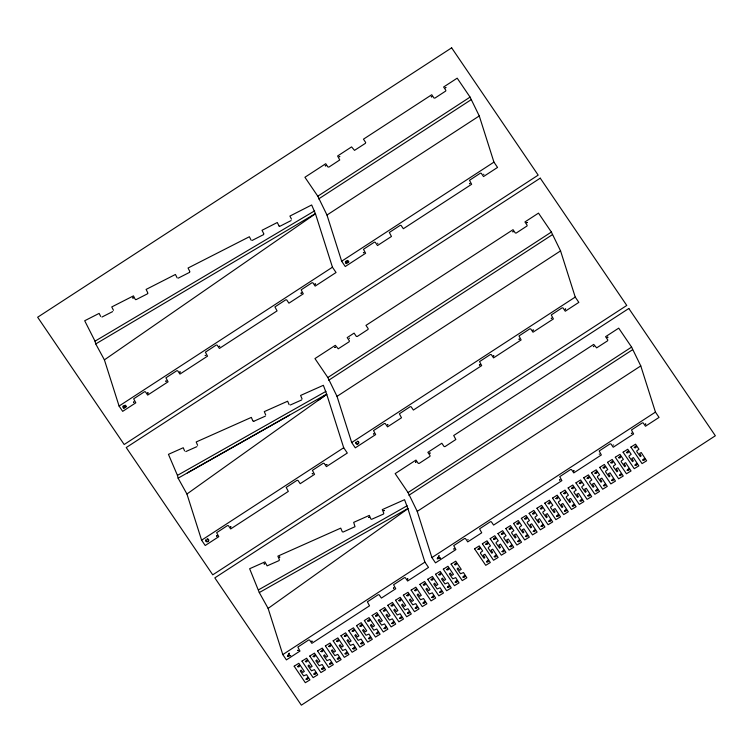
<?xml version="1.0" encoding="UTF-8"?>
<svg xmlns="http://www.w3.org/2000/svg" width="753" height="753" viewBox="0 0 753 753"><rect width="100%" height="100%" fill="white"/><g stroke="black" fill="none" stroke-linecap="round" stroke-linejoin="round"><path stroke-width="1.13" d="M147.899 293.19L147.72 293.632M263.832 234.042L263.484 234.644M377.488 243.285L377.902 243.37M469.505 183.412L469.59 183.901L469.91 183.468M189.69 272.219L189.803 271.475M518.996 339.057L519.071 339.547L519.391 339.114M565.258 308.946L565.343 309.445L565.663 309.012M645.472 423.977L645.556 424.466L645.876 424.043M287.674 655.901L288.578 654.762L289.133 655.581L288.154 655.835A4.132 3.737 -27.9 0 0 287.552 656.042M437.455 558.462L438.406 557.258L438.971 558.086L437.992 558.331A4.132 3.737 -27.9 0 0 437.389 558.538M387.522 424.598L387.607 425.097L387.927 424.664M532.992 329.946L533.077 330.445L533.388 330.012M613.206 444.976L613.62 445.051M607.577 337.372L607.417 337.589M317.992 400.521L326.727 394.299L343.707 447.734L347.312 453.033L326.425 466.625L324.166 463.34L323.225 463.274L312.42 470.371L314.547 474.362L300.202 483.69L297.943 480.395L297.002 480.339L286.196 487.436L288.324 491.417L230.663 528.935L228.413 525.65L227.472 525.585L216.657 532.682L218.784 536.673L205.211 545.501L201.606 540.193L186.932 494.006L326.736 394.299L323.357 385.301L300.588 395.447L302.094 398.968M268.124 608.405L407.919 508.689L404.549 499.691L382.27 509.621L383.832 513.292L383.371 514.111L371.606 519.325L370.871 518.996L369.328 515.391L353.684 522.366L355.011 526.695L343.217 532.004L342.314 531.797L340.733 528.135L277.876 556.147L279.429 559.818L278.968 560.637L267.136 565.861L264.924 561.917L249.638 568.731L259.296 592.564L268.124 608.405L282.799 654.592L286.404 659.892L299.976 651.063L297.849 647.072L308.655 639.984L309.596 640.041L311.855 643.335L369.507 605.817L367.379 601.826L378.194 594.738L379.136 594.795L381.385 598.089L395.739 588.752L393.603 584.761L404.417 577.673L405.359 577.73L407.608 581.024L428.504 567.423L424.899 562.124L407.919 508.689M483.501 174.301L483.925 174.404M467.745 539.628L468.159 539.732M599.209 454.087L599.633 454.191M315.469 213.777L332.45 267.211L336.054 272.511L315.159 286.112L312.909 282.817L311.968 282.761L301.153 289.849L303.28 293.839L288.936 303.177L286.686 299.882L285.745 299.826L274.93 306.913L277.057 310.904L219.396 348.423L217.146 345.128L216.205 345.072L205.39 352.159L207.527 356.15L179.948 374.09L177.699 370.796L176.757 370.74L165.942 377.827L168.07 381.818L147.682 395.09L145.433 391.795L144.491 391.739L133.676 398.826L135.804 402.817L122.683 411.354L119.078 406.046L104.403 359.859L315.469 213.777L311.657 204.976L289.914 216.064L291.458 219.114M317.794 196.204L470.07 97.118L457.193 78.171L443.621 87.009L445.823 90.256L445.71 91.047L434.942 98.088L434.001 98.031L431.742 94.737L363.454 139.173L365.685 142.486L365.374 143.352L354.512 150.365L351.576 146.901L337.608 155.993L339.735 159.975L328.929 167.072L327.941 166.968L325.729 163.721L304.918 177.266L317.794 196.204L326.981 215.029L341.655 261.216L345.26 266.524L365.619 253.272L363.492 249.29L374.297 242.193L375.239 242.25L377.498 245.544L391.466 236.461L389.339 232.47L400.144 225.382L401.085 225.439L403.344 228.733L471.632 184.287L469.505 180.306L480.32 173.209L481.261 173.265L483.511 176.56L497.545 167.43L493.94 162.13L479.266 115.943L470.07 97.118M318.651 198.924L470.936 99.838M326.981 215.029L479.266 115.943M119.078 406.046L332.45 267.211M341.655 261.216L493.94 162.13M327.828 377.526L551.375 232.065L538.499 213.118L524.926 221.956L527.128 225.203L527.006 225.994L516.238 233.035L515.297 232.978L513.047 229.684L365.967 325.39L368.17 328.637L368.048 329.428L357.28 336.469L356.338 336.412L354.089 333.118L347.189 337.608L349.42 340.911L349.11 341.787L338.248 348.799L335.311 345.335L314.952 358.579L327.828 377.526L337.015 396.351L351.689 442.538L355.294 447.837L375.653 434.594L373.526 430.603L384.341 423.515L385.282 423.572L387.531 426.866L401.5 417.774L399.372 413.792L410.187 406.695L411.129 406.752L413.378 410.046L481.675 365.61L479.539 361.619L490.354 354.531L491.295 354.588L493.554 357.882L521.123 339.942L518.996 335.951L529.801 328.854L530.743 328.92L533.002 332.205L553.389 318.943L551.262 314.952L562.067 307.864L563.018 307.921L565.268 311.215L578.841 302.377L575.236 297.077L560.561 250.89L551.375 232.065M328.694 380.246L552.231 234.785M337.015 396.351L560.561 250.89M201.606 540.193L343.707 447.734M351.689 442.538L575.236 297.077M408.041 492.556L631.588 347.095L618.712 328.148L605.591 336.685L607.822 339.989L607.511 340.864L596.649 347.877L593.712 344.413L453.701 435.516L455.838 439.507L445.023 446.595L444.082 446.538L441.823 443.244L427.855 452.337L430.067 455.584L429.944 456.384L419.176 463.415L418.235 463.359L415.985 460.064L395.165 473.609L408.041 492.556L417.228 511.381L431.902 557.568L435.507 562.868L455.876 549.615L453.739 545.633L464.554 538.536L465.495 538.593L467.745 541.887L481.713 532.804L479.586 528.813L490.401 521.725L491.342 521.782L493.591 525.076L561.889 480.63L559.761 476.649L570.567 469.552L571.508 469.608L573.767 472.903L601.336 454.963L599.209 450.981L610.015 443.884L610.956 443.941L613.215 447.235L633.602 433.963L631.475 429.982L642.29 422.885L643.231 422.951L645.481 426.236L659.054 417.407L655.449 412.098L640.775 365.92L631.588 347.095M408.907 495.267L632.454 349.806M417.228 511.381L640.775 365.92M282.799 654.592L424.899 562.124M431.902 557.568L655.449 412.098M363.765 252.848L363.36 252.575L363.887 252.453M513.057 231.943L512.624 231.679L513.151 231.557M349.298 338.502L349.383 338.069M551.544 318.519L551.13 318.237L551.657 318.124M373.808 434.17L373.394 433.888L373.93 433.775M593.703 346.691L593.289 346.408L593.816 346.295M429.991 453.221L429.587 452.873L430.123 452.986M631.776 433.53L631.343 433.267L631.871 433.144M454.021 549.191L453.607 548.918L454.144 548.796M104.403 359.859L95.744 343.933L95.019 341.165L314.622 210.859M95.744 343.933L315.356 213.617M186.932 494.006L178.113 478.164L177.444 475.388L325.955 391.362M178.113 478.164L326.614 394.139M187.393 472.922L289.491 415.157M258.637 589.778L407.147 505.752M259.296 592.564L407.806 508.539M101.956 317.051L112.649 311.601M136.604 299.374L147.249 293.943M178.179 278.168L189.295 272.501M252.133 240.452L263.258 234.776M280.116 226.173L291.072 220.582M185.803 451.584L196.9 446.642M253.977 421.2L265.357 416.136M290.329 405.001L301.642 399.956M253.742 421.304L252.876 420.993M136.029 299.647L135.578 299.647M279.57 226.314L279.09 226.06M445.814 87.47L445.371 87.847L445.851 87.508M124.094 406.479L124.725 407.307L123.897 407.844L123.379 407.015M346.596 261.818L347.142 262.581L346.324 263.108L345.796 262.27M527.147 222.455L526.629 222.728L527.185 222.54M347.924 261.075L348.394 261.762L347.462 262.373L346.879 261.366M125.506 405.801L125.977 406.498L125.045 407.1L124.452 406.083M345.608 262.731L346.22 263.644L348.94 261.875L347.594 260.397L346.559 261.442M278.996 225.9L277.283 222.512L262.016 230.296L263.71 233.637M251.097 240.132L249.384 236.743L188.052 268.03L189.624 271.136M177.115 277.819L175.421 274.469L146.091 289.434L147.663 292.541M135.116 299.157L133.46 295.882L111.764 306.942L113.468 310.302M100.667 316.42L99.132 313.389L84.694 320.75L95.019 341.165M289.105 404.653L287.637 401.217L264.284 411.627L265.715 414.95M252.707 420.598L251.342 417.397L196.194 441.973L197.625 445.334M184.57 450.859L183.243 447.743L168.446 454.341L177.444 475.388M124.123 406.14L125.196 405.133L126.513 406.611L123.803 408.371L123.181 407.467A0.941 0.857 -27.9 0 1 124.254 405.933M357.317 441.569A1.205 1.082 -27.9 0 1 358.475 442.717A1.205 1.082 -27.9 0 1 357.054 443.79A1.205 1.082 -27.9 0 1 356.188 442.425M357.176 441.286A1.572 1.421 -27.9 0 1 358.852 442.745A1.572 1.421 -27.9 0 1 356.875 444.148A1.572 1.421 -27.9 0 1 355.962 442.152M207.235 539.233A1.205 1.082 -27.9 0 1 208.393 540.372A1.205 1.082 -27.9 0 1 206.971 541.445A1.205 1.082 -27.9 0 1 206.106 540.089M207.084 538.95A1.572 1.421 -27.9 0 1 208.769 540.4A1.572 1.421 -27.9 0 1 206.793 541.802A1.572 1.421 -27.9 0 1 205.87 539.807M345.636 262.693A0.941 0.857 -27.9 0 1 346.672 261.197M132.773 297.915L133.356 297.877L132.773 297.915M264.124 563.922L264.698 563.941L264.134 563.865M279.382 557.126L279.965 557.135L279.401 557.069M368.518 517.396L369.102 517.358L368.518 517.396M383.776 510.6L384.359 510.581L383.785 510.572M133.545 402.14L134.119 402.14L133.545 402.111M147.541 393.028L148.115 393L147.541 393.028M165.811 381.14L166.385 381.14L165.811 381.112M179.807 372.038L180.381 372.067L179.816 371.982M205.258 355.472L205.833 355.472L205.268 355.444M219.255 346.361L219.829 346.361L219.264 346.333M216.525 535.995L217.099 535.967L216.525 535.995M230.522 526.884L231.096 526.912L230.531 526.827M301.021 293.162L301.595 293.133L301.021 293.162M325.296 165.745L325.88 165.745L325.296 165.745M315.018 284.05L315.592 284.05L315.018 284.022M339.302 156.633L339.876 156.633L339.302 156.605M294.178 666.217L305.332 682.707L309.925 679.903L306.593 674.679L303.628 675.846L300.231 670.951L301.087 670.076L302.847 672.42L304.325 671.441L298.837 663.289L294.188 666.17M312.279 473.684L312.853 473.712L312.297 473.628M297.708 650.385L298.292 650.385L297.717 650.357M297.567 666.659C300.071 668.485 300.4 662.612 297.586 666.584M301.981 661.143L313.126 677.634L317.719 674.829L314.387 669.605L311.488 670.81L308.033 665.878L308.881 665.003L310.65 667.346L312.119 666.367L306.631 658.216L301.991 661.096M305.37 661.586C307.723 663.487 308.306 657.454 305.379 661.548M334.878 347.359L335.462 347.359L334.887 347.331M306.066 679.159C308.523 680.985 308.909 675.13 306.076 679.121M326.275 464.573L326.858 464.545L326.275 464.573M309.775 656.07L320.929 672.561L325.512 669.756L322.19 664.532L319.216 665.699L315.827 660.805L316.684 659.929L318.444 662.273L319.912 661.294L314.434 653.143L309.775 656.051M311.704 641.274L312.288 641.311L311.723 641.227M313.163 656.512C315.648 658.386 315.987 652.427 313.173 656.475M313.869 674.086C316.58 675.865 316.486 670.057 313.888 674.01M317.568 650.997L328.722 667.487L333.315 664.683L329.955 659.43L327.018 660.626L323.621 655.731L324.477 654.856L326.237 657.2L327.715 656.221L322.246 648.079L317.587 650.95M320.966 651.439C323.319 653.388 323.95 647.288 320.966 651.439M321.663 669.012C324.035 670.914 324.59 664.908 321.682 668.937M325.371 645.923L336.516 662.414L341.109 659.609L337.777 654.385L334.878 655.59L331.424 650.658L332.271 649.783L334.04 652.126L335.509 651.147L330.059 643.024L325.371 645.905M328.76 646.366C331.056 648.267 331.753 642.3 328.76 646.366M329.456 663.939C331.857 665.765 332.374 659.939 329.466 663.901M333.165 640.85L344.319 657.341L348.912 654.536L345.542 649.284L342.671 650.517L339.217 645.585L340.074 644.709L341.834 647.053L343.302 646.074L337.824 637.913L333.174 640.822M336.553 641.292C339.001 643.241 339.443 637.123 336.553 641.292M337.259 658.866C339.688 660.823 340.168 654.715 337.259 658.866M340.958 635.777L352.112 652.267L356.706 649.462L353.364 644.22L350.409 645.406L347.011 640.511L347.867 639.636L349.637 641.98L351.105 641.001L345.599 632.831L340.958 635.777M344.356 636.219C346.672 638.092 347.321 632.172 344.356 636.181M345.053 653.792C347.641 655.665 347.782 649.679 345.053 653.792M348.761 630.703L359.906 647.194L364.499 644.389L361.139 639.137L358.202 640.332L354.814 635.438L355.661 634.563L357.43 636.906L358.899 635.927L353.449 627.804L348.761 630.703M352.15 631.146C354.409 633.047 355.152 627.08 352.169 631.07M352.856 648.719C355.294 650.648 355.736 644.577 352.856 648.719M356.555 625.63L367.709 642.121L372.302 639.316L368.951 634.073L366.005 635.259L362.607 630.365L363.464 629.489L365.224 631.833L366.702 630.854L361.195 622.684L356.555 625.63M359.943 626.072C362.409 627.946 362.795 621.969 359.962 625.997M360.649 643.646C362.946 645.556 363.633 639.551 360.649 643.646M364.358 620.557L375.502 637.047L380.096 634.242L376.764 629.019L373.799 630.186L370.41 625.282L371.257 624.416L373.027 626.75L374.495 625.781L369.008 617.62L364.367 620.51M367.746 620.999C370.363 622.806 370.448 616.952 367.756 620.961M368.443 638.572C370.843 640.492 371.342 634.459 368.452 638.535M372.151 615.483L383.305 631.974L387.889 629.169L384.548 623.926L381.592 625.112L378.204 620.208L379.06 619.342L380.82 621.677L382.289 620.707L376.82 612.565L372.151 615.455M375.54 615.926C377.893 617.855 378.533 611.765 375.549 615.888M376.246 633.499C378.759 635.4 379.07 629.357 376.265 633.424M379.945 610.41L391.099 626.901L395.692 624.096L392.36 618.872L389.452 620.067L385.997 615.135L386.854 614.269L388.614 616.603L390.092 615.634L384.623 607.492L379.964 610.363M383.343 610.852C385.988 612.678 386.035 606.805 383.343 610.852M431.318 96.761L431.893 96.761L431.318 96.732M384.039 628.426C386.543 630.252 386.863 624.378 384.058 628.35M387.748 605.337L398.892 621.827L403.486 619.022L400.154 613.799L397.255 614.994L393.8 610.062L394.647 609.196L396.417 611.53L397.885 610.551L392.417 602.419L387.757 605.29M391.136 605.779C393.875 607.567 393.734 601.713 391.136 605.779M393.471 588.074L394.045 588.074L393.471 588.046M391.833 623.352C394.196 625.254 394.77 619.22 391.842 623.315M395.541 600.263L406.695 616.754L411.289 613.949L407.957 608.725L404.992 609.892L401.594 604.988L402.45 604.122L404.21 606.457L405.679 605.478L400.201 597.327L395.541 600.235M398.93 600.706C401.443 602.645 401.716 596.527 398.93 600.706M399.636 618.279C402.158 620.152 402.422 614.213 399.645 618.241M403.335 595.19L414.489 611.681L419.082 608.876L415.741 603.633L412.785 604.819L409.387 599.915L410.244 599.049L412.004 601.383L413.482 600.405L408.022 592.282L403.344 595.162M415.552 462.088L416.127 462.116L415.562 462.031M407.467 578.963L408.041 578.972L407.477 578.935M406.733 595.623C409.274 597.458 409.5 591.594 406.733 595.595M407.429 613.206C409.679 615.154 410.517 609.073 407.439 613.168M411.138 590.117L422.282 606.598L426.876 603.802L423.534 598.56L420.579 599.746L417.19 594.842L418.037 593.976L419.807 596.31L421.275 595.331L415.825 587.208L411.138 590.117M414.526 590.55C417.049 592.357 417.331 586.54 414.545 590.484M415.232 608.132C417.68 610.052 418.103 604 415.232 608.132M419.91 584.403L431.055 600.894L435.648 598.089L432.307 592.856L429.351 594.032L425.963 589.138L426.819 588.272L428.579 590.606L430.048 589.627L424.579 581.485L419.92 584.356M423.299 584.846C425.822 586.775 426.085 580.723 423.299 584.846M423.026 603.059C425.229 605.045 426.104 598.861 423.026 603.059M427.704 579.33L438.858 595.821L443.451 593.016L440.091 587.764L437.154 588.959L433.756 584.064L434.613 583.199L436.373 585.533L437.851 584.554L432.391 576.431L427.713 579.283M431.093 579.772C433.54 581.702 433.982 575.631 431.093 579.772M431.798 597.345C434.302 599.209 434.632 593.242 431.808 597.308M435.507 574.257L446.651 590.747L451.245 587.942L447.884 582.69L445.014 583.923L441.559 578.991L442.406 578.116L444.176 580.459L445.644 579.481L440.194 571.358L435.507 574.257M438.895 574.699C441.107 576.685 441.964 570.51 438.895 574.699M439.592 592.272C441.945 594.126 442.548 588.272 439.601 592.235M443.301 569.183L454.454 585.674L459.038 582.869L455.697 577.636L452.741 578.812L449.353 573.918L450.209 573.042L451.969 575.386L453.438 574.407L447.96 566.256L443.301 569.183M446.689 569.626C449.089 571.546 449.588 565.512 446.698 569.588M447.395 587.199C450.059 588.94 450.068 583.208 447.395 587.161M451.094 564.11L462.248 580.601L466.841 577.796L463.49 572.562L460.544 573.739L457.146 568.844L458.003 567.969L459.763 570.313L461.241 569.334L455.734 561.164L451.094 564.11M454.492 564.552C457.005 566.454 457.306 560.411 454.511 564.477M455.189 582.125C457.711 584.046 457.993 578.003 455.189 582.125M479.407 364.932L479.981 364.904L479.407 364.932M462.982 577.052C465.655 578.878 465.646 573.005 462.982 577.052M474.578 548.833L485.732 565.324L490.316 562.519L484.913 554.246L483.313 555.168L484.819 557.521L484.075 558.302L480.489 553.351L480.574 552.504L482.664 550.98L479.247 545.916L474.578 548.805M493.403 355.821L493.987 355.821L493.413 355.793M477.967 549.276C480.405 551.102 480.819 545.238 477.976 549.238M482.372 543.76L493.526 560.251L498.119 557.446L492.726 549.191L491.116 550.114L492.631 552.504L491.813 553.22L488.283 548.278L488.377 547.431L490.457 545.906L487.031 540.823L482.372 543.76M485.77 544.203C488.481 545.981 488.386 540.183 485.789 544.127M486.466 561.776C488.848 563.752 489.318 557.615 486.466 561.776M490.175 538.687L501.319 555.177L505.912 552.373L500.491 544.09L498.919 544.993L500.434 547.431L499.606 548.146L496.086 543.205L496.171 542.358L498.251 540.805L494.806 535.741L490.184 538.64M493.563 539.129C495.945 541.021 496.491 535.035 493.582 539.054M494.26 556.702C496.792 558.622 497.055 552.542 494.26 556.702M497.968 533.613L509.122 550.104L513.715 547.299L508.303 539.026L506.722 539.901L508.228 542.358L507.466 543.082L503.879 538.131L503.973 537.284L506.044 535.731L502.627 530.677L497.968 533.585M501.357 534.056C503.955 535.844 504.096 530.056 501.366 534.018M502.063 551.629C504.595 553.483 504.849 547.572 502.072 551.591M505.762 528.54L516.916 545.031L521.509 542.226L516.087 533.943L514.506 534.846L516.021 537.284L515.268 538.009L511.673 533.058L511.767 532.211L513.847 530.658L510.421 525.603L505.771 528.512M509.16 528.983C511.739 530.884 511.889 524.822 509.16 528.983M509.856 546.556C512.322 548.466 512.699 542.376 509.856 546.556M513.565 523.467L524.709 539.957L529.303 537.153L523.919 528.898L522.309 529.773L523.824 532.211L523.006 532.926L519.476 527.985L519.561 527.138L521.641 525.585L518.233 520.549L513.565 523.439M516.953 523.909C519.391 525.829 519.805 519.824 516.963 523.872M517.659 541.482C520.389 543.252 520.267 537.463 517.669 541.407M521.358 518.393L532.512 534.884L537.105 532.079L531.712 523.824L530.103 524.7L531.618 527.138L530.799 527.853L527.269 522.911L527.364 522.064L529.444 520.53L526.046 515.494L521.368 518.346M524.747 518.836C527.251 520.7 527.618 514.732 524.747 518.836M525.453 536.409C527.947 538.263 528.286 532.296 525.462 536.371M529.152 513.32L540.306 529.811L544.899 527.006L539.496 518.732L537.896 519.655L539.402 522.008L538.659 522.789L535.063 517.838L535.157 516.991L537.237 515.457L533.839 510.412L529.152 513.32M532.55 513.753C534.809 515.73 535.59 509.593 532.55 513.753M533.246 531.336C535.675 533.152 536.136 527.345 533.256 531.298M536.955 508.247L548.099 524.728L552.693 521.933L547.271 513.65L545.69 514.581L547.196 516.935L546.452 517.716L542.866 512.765L542.951 511.918L545.04 510.383L541.614 505.31L536.955 508.219M540.343 508.68C542.744 510.609 543.242 504.576 540.353 508.651M541.049 526.262C543.638 528.06 543.779 522.243 541.049 526.225M544.748 503.173L555.902 519.655L560.496 516.859L555.102 508.604L553.502 509.461L555.008 511.918L554.189 512.633L550.659 507.691L550.754 506.844L552.834 505.31L549.389 500.227L544.748 503.173M548.146 503.606C550.659 505.517 550.961 499.465 548.156 503.541M548.843 521.189C551.365 523.109 551.638 517.066 548.843 521.189M552.551 498.1L563.696 514.581L568.289 511.786L562.868 503.503L561.286 504.454L562.792 506.788L562.049 507.569L558.462 502.618L558.547 501.771L560.627 500.237L557.182 495.154L552.551 498.1M555.94 498.533C558.444 500.369 558.764 494.486 555.959 498.467M559.62 479.962L560.194 479.962L559.63 479.934M556.636 516.116C559.263 517.951 559.328 512.04 556.636 516.116M560.345 493.027L571.499 509.508L576.092 506.713L570.68 498.439L569.099 499.314L570.605 501.771L569.842 502.496L566.256 497.545L566.35 496.698L568.421 495.145L565.004 490.09L560.354 492.98M563.733 493.46C566.096 495.37 566.67 489.337 563.743 493.431M564.439 511.042C566.962 512.849 567.207 507.023 564.458 510.967M568.139 487.953L579.292 504.435L583.886 501.639L578.483 493.366L576.883 494.26L578.398 496.698L577.579 497.413L574.05 492.471L574.144 491.624L576.224 490.09L572.798 485.017L568.148 487.925M571.536 488.386C574.153 490.203 574.238 484.348 571.536 488.358M573.617 470.851L574.2 470.851L573.626 470.823M572.233 505.969C574.944 507.748 574.859 501.95 572.252 505.894M575.941 482.88L587.086 499.361L591.679 496.566L586.295 488.311L584.686 489.186L586.201 491.624L585.382 492.34L581.853 487.398L581.937 486.551L584.017 484.998L580.61 479.962L575.941 482.852M579.33 483.313C581.843 485.177 582.154 479.209 579.339 483.285M580.036 500.896C582.587 502.759 582.822 496.792 580.045 500.82M583.735 477.807L594.889 494.288L599.482 491.493L594.089 483.238L592.479 484.113L593.995 486.551L593.176 487.266L589.646 482.325L589.74 481.478L591.82 479.943L588.422 474.898L583.744 477.76M587.124 478.24C589.655 480.094 589.966 474.164 587.124 478.24M587.829 495.822C590.314 497.639 590.672 491.784 587.848 495.747M591.529 472.733L602.682 489.215L607.276 486.419L601.854 478.136L600.282 479.04L601.788 481.478L601.035 482.202L597.44 477.251L597.534 476.404L599.614 474.87L596.207 469.816L591.538 472.705M594.926 473.166C597.374 475.124 597.807 469.006 594.926 473.166M607.285 337.335L607.84 337.231L607.285 337.335M595.623 490.749C597.976 492.65 598.56 486.617 595.632 490.711M599.699 467.415L610.852 483.906L615.446 481.101L610.052 472.846L608.443 473.75L609.958 476.16L609.139 476.875L605.61 471.933L605.704 471.086L607.784 469.552L604.339 464.469L599.708 467.387M603.097 467.858C605.619 469.684 605.892 463.81 603.097 467.82M603.426 485.676C605.967 487.473 606.221 481.628 603.426 485.638M607.502 462.342L618.646 478.833L623.239 476.028L617.855 467.773L616.236 468.695L617.742 471.03L616.999 471.811L613.413 466.86L613.497 466.013L615.577 464.479L612.189 459.443L607.502 462.342M610.89 462.784C613.384 464.61 613.714 458.718 610.909 462.709M611.596 480.358C614.043 482.278 614.467 476.225 611.596 480.358M615.295 457.269L626.449 473.759L631.042 470.954L625.63 462.681L624.039 463.622L625.545 465.956L624.792 466.738L621.206 461.787L621.3 460.94L623.38 459.386L619.973 454.351L615.314 457.193M618.684 457.702C621.074 459.594 621.611 453.598 618.693 457.673M619.39 475.284C621.601 477.27 622.467 471.086 619.39 475.284M623.089 452.195L634.242 468.677L638.836 465.881L633.433 457.608L631.842 458.483L633.348 460.94L632.529 461.655L629.009 456.713L629.094 455.866L631.174 454.313L627.748 449.259L623.108 452.148M626.487 452.628C629.066 454.464 629.207 448.562 626.496 452.6M627.183 470.211C629.602 472.131 630.054 466.107 627.193 470.173M630.892 447.122L642.045 463.603L646.629 460.808L641.227 452.534L639.636 453.428L641.151 455.866L640.332 456.582L636.803 451.64L636.887 450.793L638.968 449.24L635.551 444.185L630.892 447.094M634.28 447.555C636.793 449.409 637.113 443.461 634.29 447.527M634.986 465.138C637.358 467.039 637.904 461.034 635.005 465.062M642.78 460.064C645.312 461.853 645.585 456.064 642.798 459.989M289.18 653.284L287.373 656.39L290.724 655.552L289.491 655.486L288.794 654.47L289.18 653.284M439.018 555.789L437.211 558.895L440.561 558.058L439.328 557.982L438.632 556.975L439.018 555.789M451.649 47.834L37.65 317.229L124.179 444.515L538.179 175.129L451.649 47.834M540.24 178.16L126.231 447.546L212.76 574.84L626.769 305.454L540.24 178.16M628.821 308.485L214.821 577.871L301.351 705.166L715.35 435.771L628.821 308.485"/></g></svg>
